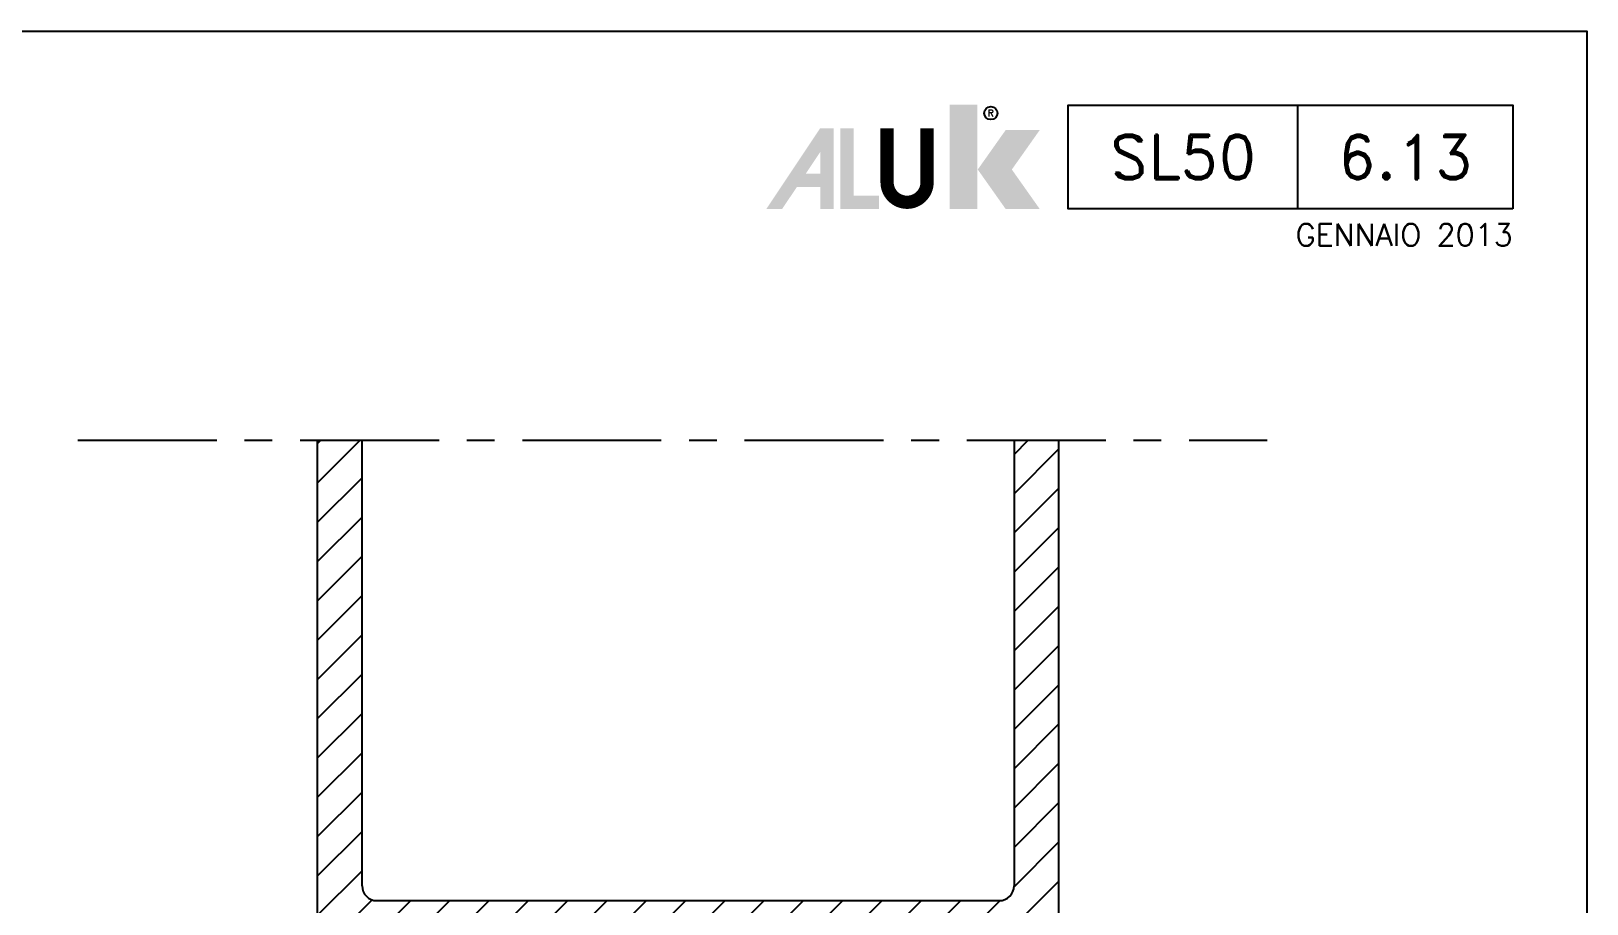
# Model space of a CAD drawing. Extents: x 0 to 4131, y -1600 to 527.
# Drawn here: x 565 to 670, y -81.9 to -23 of the extents above; entities that cross this region are included whole.
import ezdxf
from ezdxf.enums import TextEntityAlignment as Align

# ---------------------------------------------------------------- set-up
doc = ezdxf.new("R2010")
doc.units = 0
doc.header["$LTSCALE"] = 7.5
doc.header["$MEASUREMENT"] = 0
doc.linetypes.add('CENTER', pattern=[2, 1.25, -0.25, 0.25, -0.25])
for name, color, linetype in [('ASSI', 1, 'CENTER'), ('GROSSA', 4, 'CONTINUOUS'), ('MARCHIO', 7, 'CONTINUOUS'), ('TRATTEGGI', 140, 'CONTINUOUS')]:
    doc.layers.add(name, color=color, linetype=linetype)
doc.styles.add('RD', font='ROMAND.SHX', dxfattribs={"height": 3})
doc.styles.get("Standard").update_dxf_attribs({"font": 'romans.shx'})

# ---------------------------------------------------------------- blocks, each defined once
blk = doc.blocks.new('NMD')
at = {"layer": 'MARCHIO'}
blk.add_line((-19.5, -12), (-19.5, -5), dxfattribs=at)
blk.add_lwpolyline([(-5, -12), (-35, -12), (-35, -5), (-5, -5)], close=True, dxfattribs=at)
at = {"layer": 'MARCHIO', "const_width": 0.894}
blk.add_lwpolyline([(-44.53, -6.56), (-44.53, -10.2, -1), (-47.23, -10.2), (-47.23, -6.56)], format="xyb", dxfattribs=at)
at = {"layer": 'MARCHIO'}
blk.add_circle((-40.23, -5.53), 0.442, dxfattribs=at)
for points in [[(-43.01, -4.96), (-41.13, -4.96), (-43.01, -12), (-41.13, -12)], [(-55.38, -12), (-54.31, -12), (-51.75, -6.56), (-51.73, -8.14)], [(-51.75, -6.56), (-51.73, -8.14), (-50.84, -6.56), (-50.84, -12)], [(-50.38, -6.56), (-49.49, -6.56), (-50.38, -12), (-49.49, -11.11)], [(-39.23, -6.68), (-36.93, -6.68), (-41.11, -9.34), (-38.81, -9.34)], [(-51.73, -12), (-50.84, -12), (-51.73, -8.14)], [(-41.11, -9.34), (-38.81, -9.34), (-39.23, -12), (-36.93, -12)], [(-52.73, -9.63), (-53.33, -10.53), (-51.73, -9.63), (-51.73, -10.53)], [(-49.49, -11.11), (-50.38, -12), (-47.77, -11.11), (-47.77, -12)]]:
    blk.add_solid(points, dxfattribs=at)
blk.add_text('R', height=0.444, dxfattribs=at).set_placement((-40.23, -5.53), align=Align.MIDDLE)
at = {"layer": 'MARCHIO', "color": 2, "style": 'RD'}
for tag, p in [('SERIE', (-27.25, -8.5)), ('PAG', (-12.25, -8.5))]:
    blk.add_attdef(tag, text='', height=3, dxfattribs=at).set_placement(p, align=Align.MIDDLE)
at = {"layer": 'MARCHIO', "color": 2}
blk.add_attdef('REVISIONE', text='', height=1.5, dxfattribs=at).set_placement((-5, -14.5), align=Align.RIGHT)

msp = doc.modelspace()

# ---------------------------------------------------------------- hatches: boundary and pattern name
at = {"layer": 'TRATTEGGI'}
h = msp.add_hatch(dxfattribs=at)
h.set_pattern_fill('ANSI31', color=150, scale=15)
h.set_pattern_definition([(45, (1033.6706, -336.0084), (-1.325825, 1.325825), [])])
h.paths.add_polyline_path([(634.3379, -50.608), (631.3379, -50.608), (631.3379, -80.6771, -0.41421356), (630.3379, -81.6771), (609.3379, -81.6771), (609.3379, -84.6771), (632.3379, -84.6771, 0.41421356), (634.3379, -82.6771)])
h.paths.add_polyline_path([(587.3379, -50.608), (584.3379, -50.608), (584.3379, -82.6771, 0.41421356), (586.3379, -84.6771), (587.2137, -84.6771), (609.3379, -84.6771), (609.3379, -81.6771), (588.3379, -81.6771, -0.41421356), (587.3379, -80.6771)])

# ---------------------------------------------------------------- linework, layer by layer
at = {"layer": 'ASSI', "color": 1}
msp.add_line((568.154, -50.608), (648.4144, -50.608), dxfattribs=at)
at = {"layer": 'GROSSA', "color": 1}
for p, q in [((584.3379, -82.6771), (584.3379, -50.608)), ((587.3379, -80.6771), (587.3379, -50.608)), ((631.3379, -50.608), (631.3379, -80.6771)), ((634.3379, -50.608), (634.3379, -82.6771)), ((588.3379, -81.6771), (630.3379, -81.6771))]:
    msp.add_line(p, q, dxfattribs=at)
for centre, start, end in [((588.3379, -80.6771), 180, 270), ((630.3379, -80.6771), 270, 0)]:
    msp.add_arc(centre, 1, start, end, dxfattribs=at)
at = {"layer": 'MARCHIO'}
msp.add_lwpolyline([(460, -320), (460, -23), (670, -23), (670, -320)], close=True, dxfattribs=at)

# ---------------------------------------------------------------- block references
msp.add_blockref('NMD', (670, -23), dxfattribs=at).add_auto_attribs({'SERIE': 'SL50', 'PAG': '6.13', 'REVISIONE': 'GENNAIO 2013'})

doc.saveas('drawing.dxf')
